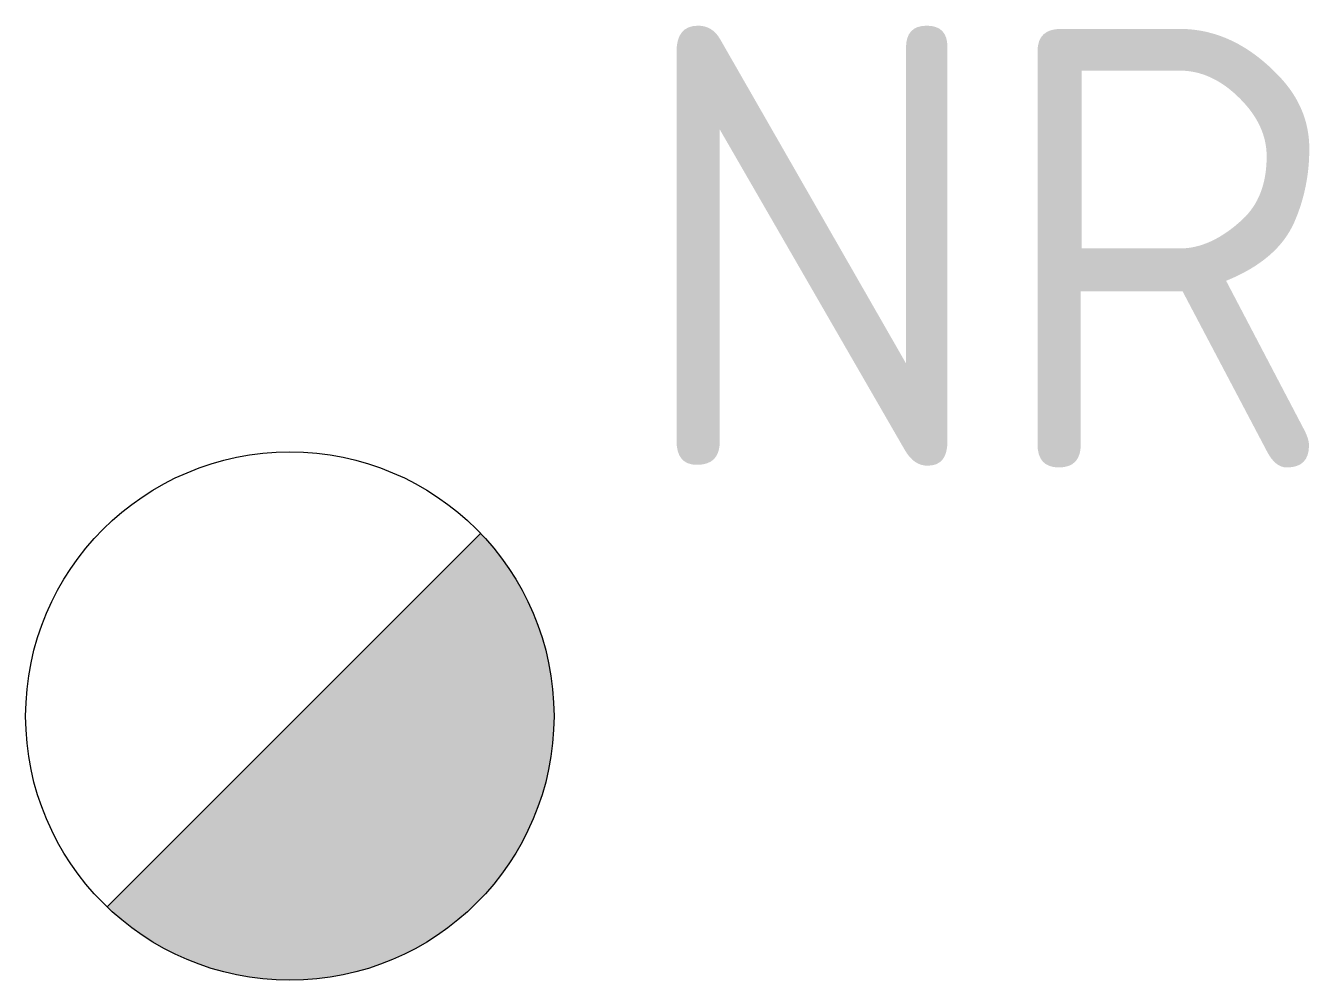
# Model space of a CAD drawing. Extents: x -1.52 to 5.77, y -1.48 to 3.94.
import ezdxf

# ---------------------------------------------------------------- set-up
doc = ezdxf.new("R2010")
doc.units = 0
doc.header["$LTSCALE"] = 0.2
doc.styles.add('NLCS-ISO', font='NLCS-ISO.ttf')

msp = doc.modelspace()

# ---------------------------------------------------------------- hatches: boundary and pattern name
msp.add_hatch(color=256).paths.add_polyline_path([(-1.0604, -1.0604, 0.660345), (1.4769, 0.0231, 0.193268), (1.0604, 1.0604)])

# ---------------------------------------------------------------- linework, layer by layer
msp.add_line((-1.0604, -1.0604), (1.0604, 1.0604))
at = {"color": 0, "linetype": 'Continuous'}
msp.add_circle((-0.0231, 0.0231), 1.5, dxfattribs=at)

# ---------------------------------------------------------------- texts
at = {"style": 'NLCS-ISO'}
msp.add_attdef('NR', (1.9169, 1.435), '', height=2.5, dxfattribs=at)

doc.saveas('drawing.dxf')
